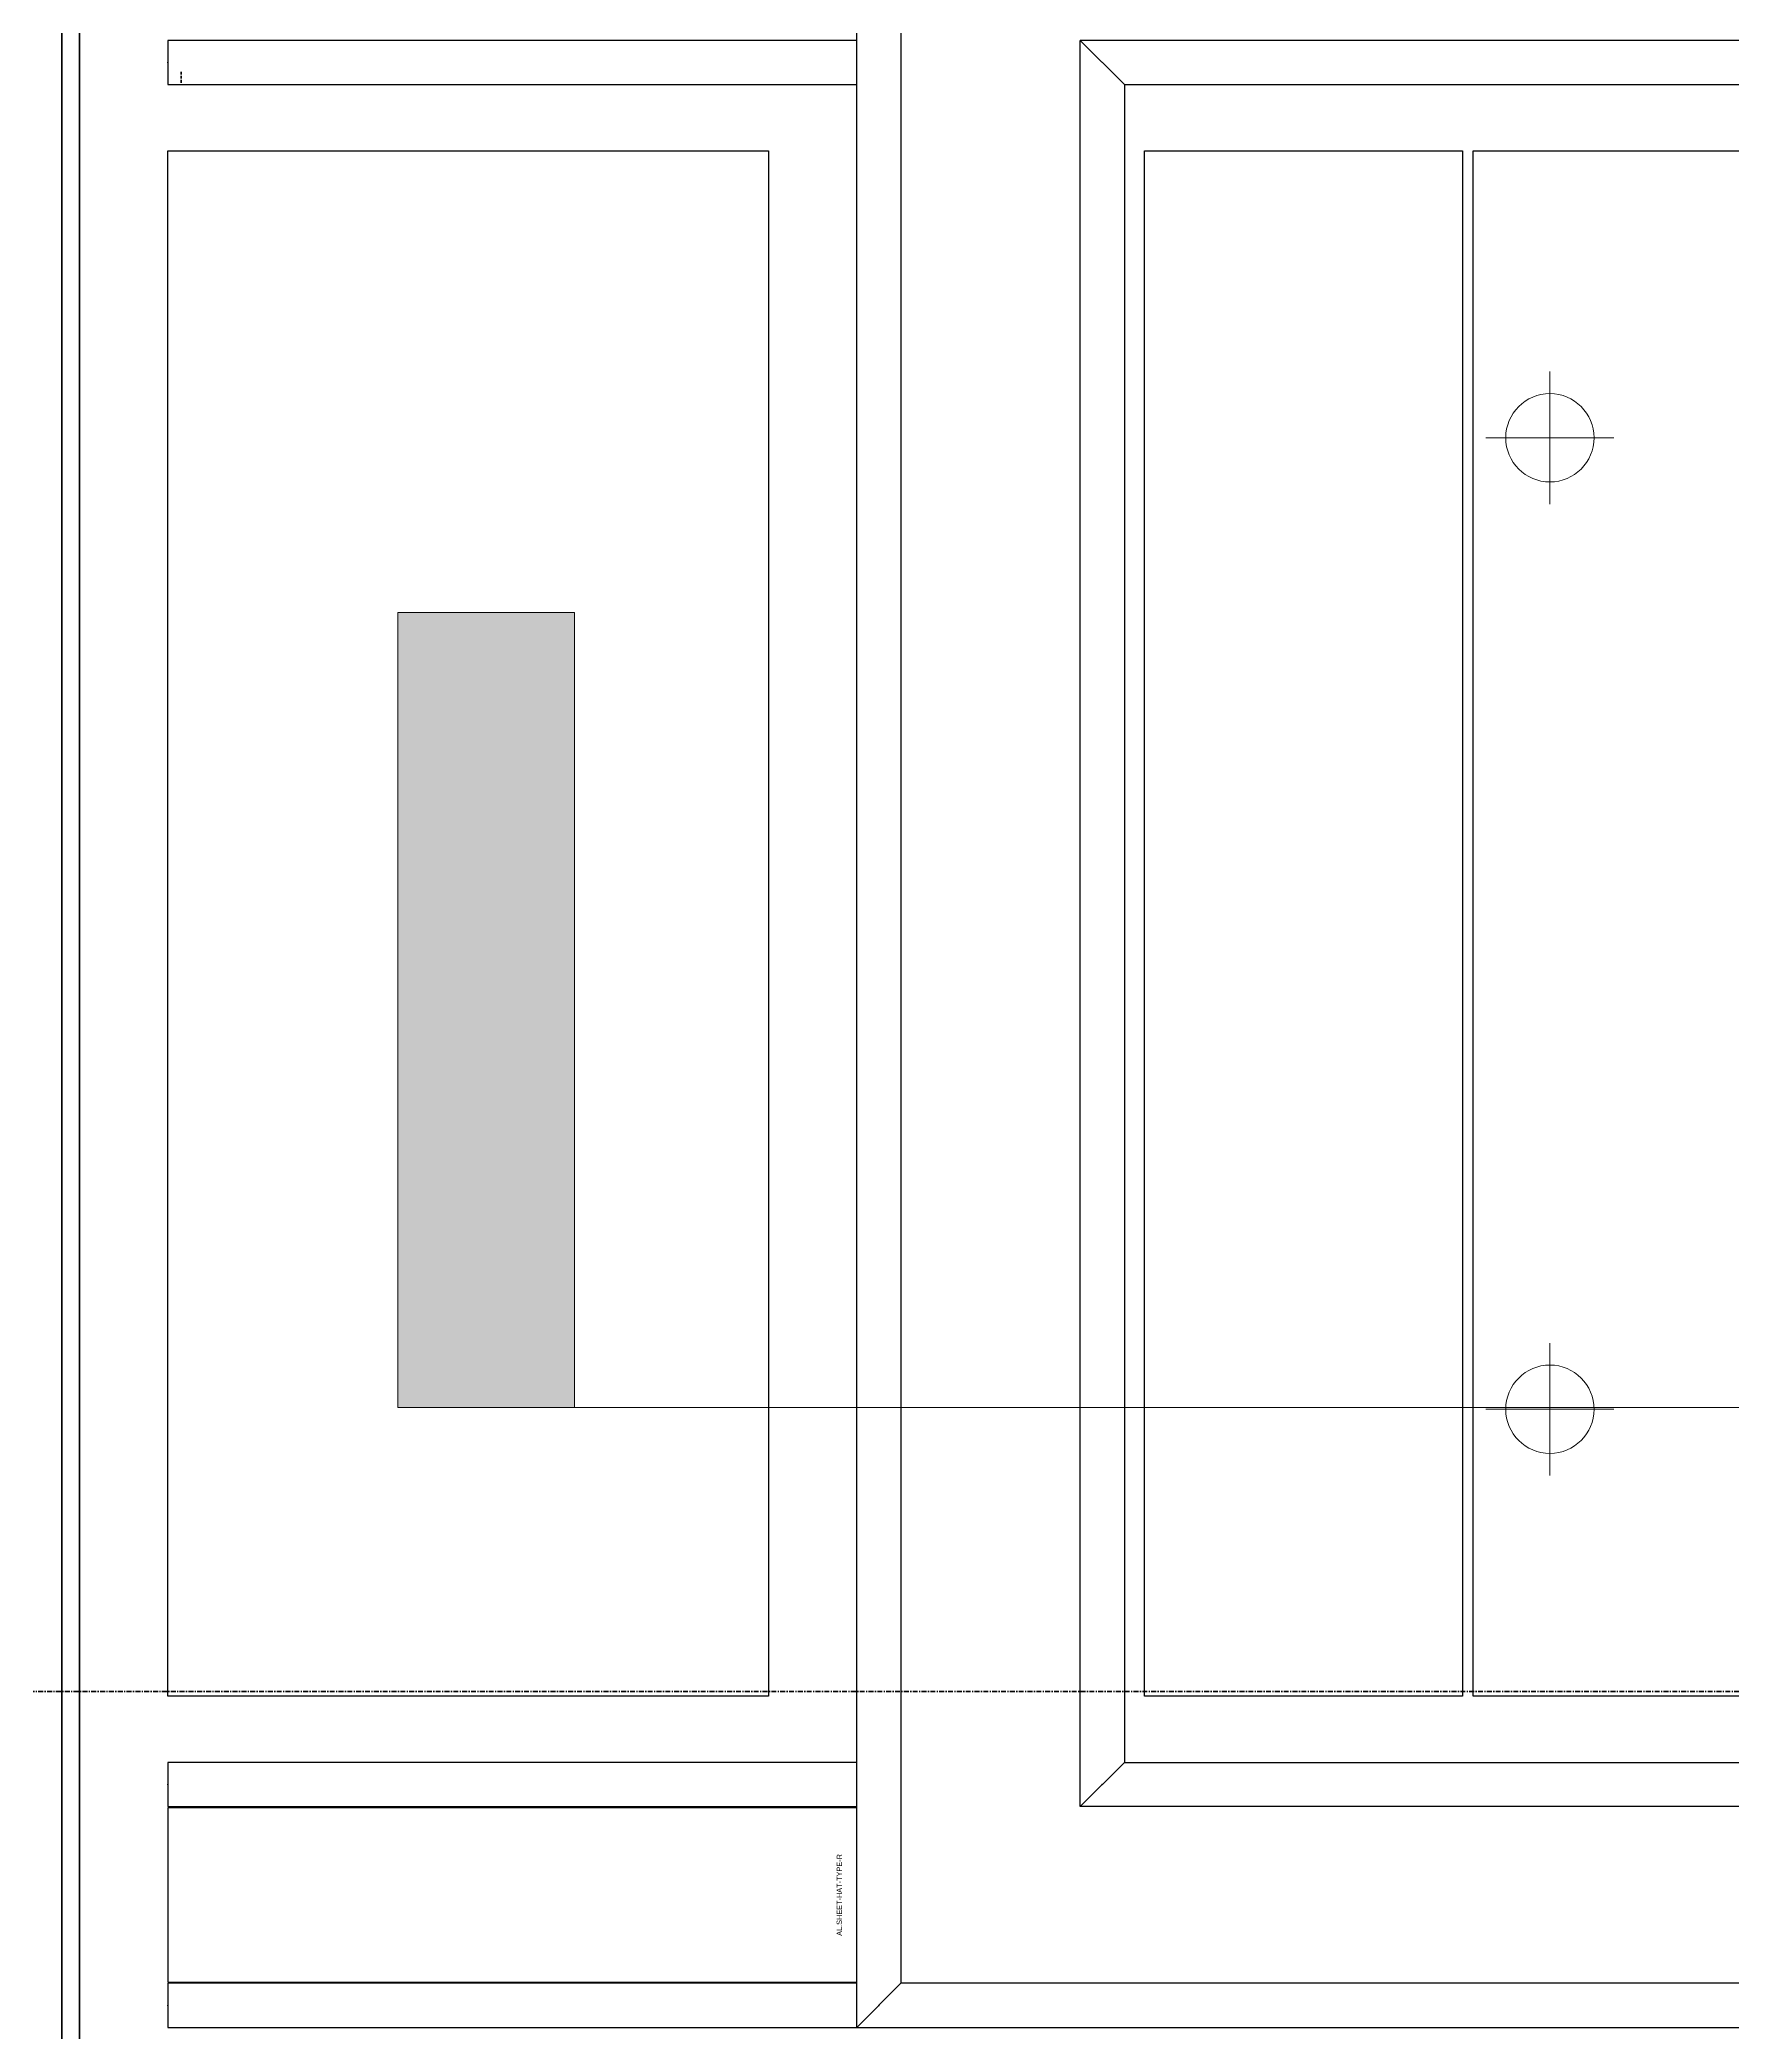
# Model space of a CAD drawing. Header units: millimetres. Extents: x -794868 to -715506, y -16735 to 22434.
# Drawn here: x -762831 to -760915, y 4754 to 7010 of the extents above; entities that cross this region are included whole.
import ezdxf
from ezdxf.enums import TextEntityAlignment as Align
from ezdxf.xclip import XClip

# ---------------------------------------------------------------- set-up
doc = ezdxf.new("R2010")
doc.units = ezdxf.units.MM
doc.header["$XCLIPFRAME"] = 0
doc.linetypes.add('- SOM Dash 1_8_', pattern=[4.7625, 3.175, -1.5875])
doc.linetypes.add('DPA_Grid _ Level 100', pattern=[10, 5.5, -1.6, 1.3, -1.6])
for name, color, linetype in [('000 - WIPEOUT', 250, 'Continuous'), ('A04_TUBE SERIES', 2, 'Continuous'), ('A11_ALU.SOLID SHEET', 2, 'Continuous')]:
    doc.layers.add(name, color=color, linetype=linetype)
for name, color, linetype, lineweight in [('A-ANNO-NOTE', 3, 'Continuous', 25), ('A-DETL-GENF', 2, 'Continuous', 9), ('E-LITE-EQPM', 2, 'Continuous', 9), ('G-ANNO-SECL', 3, 'Continuous', 9), ('I-WALL-E', 2, 'Continuous', 35)]:
    doc.layers.add(name, color=color, linetype=linetype, lineweight=lineweight)

# ---------------------------------------------------------------- blocks, each defined once
blk = doc.blocks.new('DPA_AN_Section Line - UP-Left-16610504-4262-01 ENLARGED UPPER PLATFORM LEVEL - REFLECTED CEILING PLAN - SHEET 3')
at = {"layer": 'A-ANNO-NOTE', "lineweight": 9}
blk.add_hatch(color=256, dxfattribs=at).paths.add_polyline_path([(125, -9), (123, -9), (123, 0), (125, 0)])
blk.add_line((7.5, 0), (125, 0), dxfattribs=at)
at = {"layer": 'A-ANNO-NOTE', "lineweight": 18}
for p, q in [((125, 0), (123, 0)), ((123, 0), (123, -9)), ((125, -9), (125, 0)), ((123, -9), (125, -9))]:
    blk.add_line(p, q, dxfattribs=at)
blk = doc.blocks.new('LGF_DL_SAA_LowPower_DL1a1 - LGF_DL_SAA_LowPower_DL1a-12437659-4160-01 UPPER PLATFORM LEVEL - REFLECTED CEILING PLAN')
at = {"layer": 'A-DETL-GENF'}
for p, q in [((0, 75), (0, -75)), ((72.5, 0), (-72.5, 0))]:
    blk.add_line(p, q, dxfattribs=at)
blk.add_circle((0, 0), 50, dxfattribs=at)
blk = doc.blocks.new('LGF_DL_SAA_LowPower_DL1a1 - LGF_DL_SAA_LowPower_DL1a-12438006-4160-01 UPPER PLATFORM LEVEL - REFLECTED CEILING PLAN')
at = {"layer": 'A-DETL-GENF'}
for p, q in [((0, -75), (0, 75)), ((72.5, 0), (-72.5, 0))]:
    blk.add_line(p, q, dxfattribs=at)
blk.add_circle((0, 0), 50, dxfattribs=at)
blk = doc.blocks.new('C-1-PP19-AR-4160-01-B_20250902-175713_EXDOWNLIGHT')
at = {"layer": 'E-LITE-EQPM'}
for name, p, rotation in [('LGF_DL_SAA_LowPower_DL1a1 - LGF_DL_SAA_LowPower_DL1a-12437659-4160-01 UPPER PLATFORM LEVEL - REFLECTED CEILING PLAN', (-16438.8, 2980.5), 359.9999881697653), ('LGF_DL_SAA_LowPower_DL1a1 - LGF_DL_SAA_LowPower_DL1a-12438006-4160-01 UPPER PLATFORM LEVEL - REFLECTED CEILING PLAN', (-16438.8, 1880.5), 1.18302346677688e-05)]:
    blk.add_blockref(name, p, dxfattribs=dict(at, rotation=rotation))
blk = doc.blocks.new('*U1003')
blk.add_attdef('EXTR.OVL-LENGTH_', (-25, -59.1), '', height=5)
blk.add_wipeout([(-25, -25), (25, 25), (25, 6317.5), (-25, 6367.5)]).dxf.layer = '000 - WIPEOUT'
blk.add_point((0, 0))
at = {"layer": 'A04_TUBE SERIES', "color": 0}
blk.add_lwpolyline([(-25, -25), (25, 25), (25, 6317.5), (-25, 6367.5)], close=True, dxfattribs=at)
blk = doc.blocks.new('*U992')
blk.add_attdef('EXTR.OVL-LENGTH_', (-25, -59.1), '', height=5)
blk.add_wipeout([(-25, 25), (25, -25), (25, 1975), (-25, 1925)]).dxf.layer = '000 - WIPEOUT'
blk.add_point((0, 0))
at = {"layer": 'A04_TUBE SERIES', "color": 0}
blk.add_lwpolyline([(-25, 25), (25, -25), (25, 1975), (-25, 1925)], close=True, dxfattribs=at)
blk = doc.blocks.new('*U996')
blk.add_attdef('EXTR.OVL-LENGTH_', (-25, -59.1), '', height=5)
blk.add_wipeout([(-25, 25), (25, -25), (25, 2475), (-25, 2425)]).dxf.layer = '000 - WIPEOUT'
blk.add_point((0, 0))
at = {"layer": 'A04_TUBE SERIES', "color": 0}
blk.add_lwpolyline([(-25, 25), (25, -25), (25, 2475), (-25, 2425)], close=True, dxfattribs=at)
blk = doc.blocks.new('*U861')
at = {"color": 6}
blk.add_point((-37.5, 0), dxfattribs=at)
at = {"color": 3}
for points in [[(-875, 924), (875, 924), (875, 564), (-875, 564)], [(-875, 552), (875, 552), (875, 192), (-875, 192)], [(-875, -192), (875, -192), (875, -552), (-875, -552)], [(-875, -564), (875, -564), (875, -924), (-875, -924)]]:
    blk.add_wipeout(points, dxfattribs=at).dxf.layer = '000 - WIPEOUT'
at = {"layer": 'A11_ALU.SOLID SHEET', "color": 0, "linetype": 'ByBlock'}
for points in [[(875, 564), (-875, 564), (-875, 924), (875, 924)], [(875, 192), (-875, 192), (-875, 552), (875, 552)], [(875, -552), (-875, -552), (-875, -192), (875, -192)], [(875, -924), (-875, -924), (-875, -564), (875, -564)]]:
    blk.add_lwpolyline(points, close=True, dxfattribs=at)
at = {"color": 3}
blk.add_wipeout([(-875, 180), (875, 180), (875, -180), (-875, -180)], dxfattribs=at).dxf.layer = '000 - WIPEOUT'
at = {"layer": 'A11_ALU.SOLID SHEET', "color": 0, "linetype": 'ByBlock'}
blk.add_lwpolyline([(875, -180), (-875, -180), (-875, 180), (875, 180)], close=True, dxfattribs=at)
blk = doc.blocks.new('*U1002')
blk.add_attdef('EXTR.OVL-LENGTH_', (-25, -59.1), '', height=5)
blk.add_wipeout([(-25, 25), (25, -25), (25, 6873.5), (-25, 6823.5)]).dxf.layer = '000 - WIPEOUT'
blk.add_point((0, 0))
at = {"layer": 'A04_TUBE SERIES', "color": 0}
blk.add_lwpolyline([(-25, 25), (25, -25), (25, 6873.5), (-25, 6823.5)], close=True, dxfattribs=at)
blk = doc.blocks.new('*U1005')
at = {"layer": 'A04_TUBE SERIES', "color": 0, "linetype": 'ByBlock', "xscale": -1}
blk.add_blockref('*U996', (25, 25), dxfattribs=at)
at = {"layer": 'A04_TUBE SERIES', "color": 0, "linetype": 'ByBlock', "rotation": 270}
blk.add_blockref('*U1003', (278, 2225), dxfattribs=at)
at = {"layer": 'A11_ALU.SOLID SHEET', "color": 0, "linetype": 'ByBlock', "rotation": 90}
blk.add_blockref('*U861', (1249.8, 1250), dxfattribs=at)
at = {"layer": 'A04_TUBE SERIES', "color": 0, "linetype": 'ByBlock', "xscale": -1}
blk.add_blockref('*U992', (278, 275), dxfattribs=at)
at = {"layer": 'A04_TUBE SERIES', "color": 0, "linetype": 'ByBlock', "rotation": 269.9999999999478}
blk.add_blockref('*U1002', (25, 25), dxfattribs=at)
at = {"layer": 'A04_TUBE SERIES', "color": 0, "linetype": 'ByBlock', "xscale": -1, "rotation": 269.9999999999478}
blk.add_blockref('*U1003', (278, 275), dxfattribs=at)
blk = doc.blocks.new('*U1013')
blk.add_attdef('EXTR.OVL-LENGTH_', (-25, -59.1), '', height=5)
blk.add_wipeout([(-25, 0), (25, 0), (25, 780), (-25, 780)]).dxf.layer = '000 - WIPEOUT'
blk.add_point((0, 0))
at = {"layer": 'A04_TUBE SERIES', "color": 0}
blk.add_lwpolyline([(-25, 0), (25, 0), (25, 780), (-25, 780)], close=True, dxfattribs=at)
blk = doc.blocks.new('*U1014')
blk.add_attdef('EXTR.OVL-LENGTH_', (-25, -59.1), '', height=5)
blk.add_wipeout([(-25, 0), (25, 0), (25, 780), (-25, 780)]).dxf.layer = '000 - WIPEOUT'
blk.add_point((0, 0))
at = {"layer": 'A04_TUBE SERIES', "color": 0}
blk.add_lwpolyline([(-25, 0), (25, 0), (25, 780), (-25, 780)], close=True, dxfattribs=at)
blk = doc.blocks.new('*U1015')
blk.add_attdef('EXTR.OVL-LENGTH_', (-25, -59.1), '', height=5)
blk.add_wipeout([(-25, 0), (25, 0), (25, 780), (-25, 780)]).dxf.layer = '000 - WIPEOUT'
blk.add_point((0, 0))
at = {"layer": 'A04_TUBE SERIES', "color": 0}
blk.add_lwpolyline([(-25, 0), (25, 0), (25, 780), (-25, 780)], close=True, dxfattribs=at)
blk = doc.blocks.new('*U1022')
at = {"layer": 'Defpoints'}
blk.add_point((0, 0), dxfattribs=at)
blk.add_wipeout([(875, 250), (875, 930), (-875, 930), (-875, 250)]).dxf.layer = '000 - WIPEOUT'
at = {"layer": 'A11_ALU.SOLID SHEET', "color": 0}
blk.add_lwpolyline([(875, 250), (875, 930), (-875, 930), (-875, 250)], close=True, dxfattribs=at)
at = {"layer": 'Defpoints'}
blk.add_point((0, 400), dxfattribs=at)
blk = doc.blocks.new('*U1118')
at = {"layer": 'A11_ALU.SOLID SHEET', "color": 0}
blk.add_lwpolyline([(780, -98.8), (780, 98.8), (0, 98.8), (0, -98.8)], close=True, dxfattribs=at)
at = {"layer": 'Defpoints', "color": 250}
blk.add_point((0, 0), dxfattribs=at)
blk.add_text('AL.SHEET-HAT-TYPE-R', height=6, rotation=270, dxfattribs=at).set_placement((15, 0), align=Align.BOTTOM_CENTER)
blk = doc.blocks.new('*U2281')
blk.add_lwpolyline([(-7165.5, 4263), (-7165.5, 5940.1), (-11560, 5940.1), (-11560, 4315), (-18103.4, 4315), (-18103.4, 550), (-9016.6, 550), (-9016.6, 4265)], close=True)
at = {"layer": 'A04_TUBE SERIES', "color": 0, "linetype": 'ByBlock', "rotation": 270}
for name, p in [('*U1015', (-18003.5, 3405.5)), ('*U1014', (-18003.5, 1455.5)), ('*U1013', (-18003.5, 1205.5))]:
    blk.add_blockref(name, p, dxfattribs=at)
at = {"layer": 'A11_ALU.SOLID SHEET', "color": 0, "linetype": 'ByBlock', "xscale": -1, "rotation": 90}
blk.add_blockref('*U1022', (-17073.5, 2430.5), dxfattribs=at)
at = {"layer": 'A11_ALU.SOLID SHEET', "color": 1, "rotation": 180}
blk.add_blockref('*U1118', (-17223.5, 1330.5), dxfattribs=at)
at = {"layer": 'A11_ALU.SOLID SHEET'}
blk.add_blockref('*U1005', (-17223.5, 1180.5), dxfattribs=at)

msp = doc.modelspace()

# ---------------------------------------------------------------- block references
at = {"layer": 'A11_ALU.SOLID SHEET'}
ref = msp.add_blockref('*U2281', (-744682.4, 3579), dxfattribs=at)
XClip(ref).set_block_clipping_path([(-45801.3280238605, -9620.0077451947), (23704.0078937773, 10334.9999958097)])

# ---------------------------------------------------------------- next in the draw order: linework, layer by layer
at = {"layer": 'G-ANNO-SECL', "linetype": 'DPA_Grid _ Level 100', "lineweight": 50}
msp.add_line((-792512.5, 5139.9), (-718440.1, 5139.9), dxfattribs=at)
at = {"layer": 'I-WALL-E'}
for p, q in [((-762805.8, 4129), (-762805.8, 7894)), ((-762805.8, 7894), (-762805.8, 4103.8)), ((-762785.8, 4103.8), (-762785.8, 7894)), ((-762785.8, 7894), (-762785.8, 4129))]:
    msp.add_line(p, q, dxfattribs=at)
at = {"layer": 'I-WALL-E', "color": 8, "linetype": '- SOM Dash 1_8_'}
msp.add_line((-762670.8, 6961.5), (-762670.8, 6974), dxfattribs=at)

# ---------------------------------------------------------------- next in the draw order: block references
ref = msp.add_blockref('C-1-PP19-AR-4160-01-B_20250902-175713_EXDOWNLIGHT', (-744682.4, 3579))
XClip(ref).set_block_clipping_path([(-45801.3280238605, -9620.0077451947), (23704.0078937773, 10334.9999958097)])
at = {"layer": 'A-ANNO-NOTE', "xscale": 100, "yscale": 100, "zscale": 100, "rotation": 180}
msp.add_blockref('DPA_AN_Section Line - UP-Left-16610504-4262-01 ENLARGED UPPER PLATFORM LEVEL - REFLECTED CEILING PLAN - SHEET 3', (-749925.3, 5461.5), dxfattribs=at)

doc.saveas('drawing.dxf')
